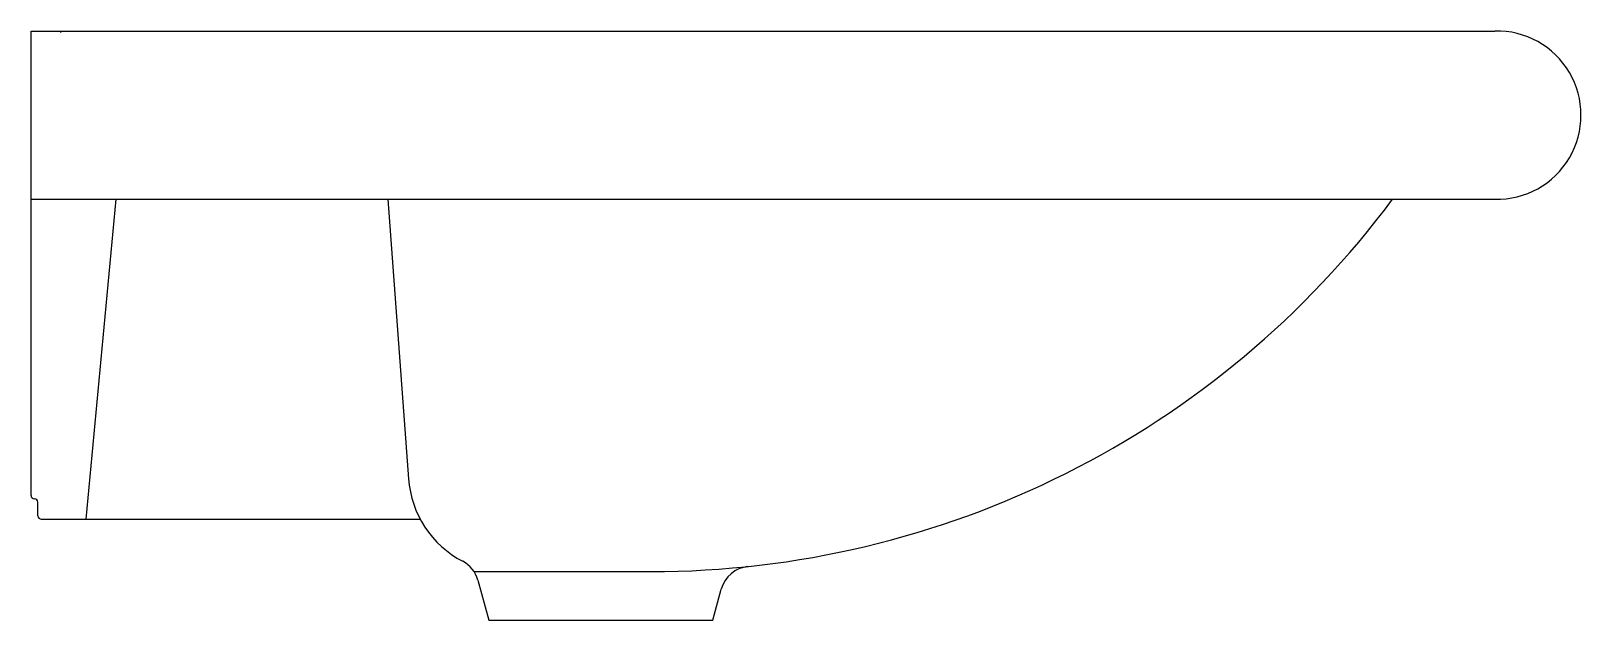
# Model space of a CAD drawing. Extents: x -489.767 to -489.318, y 338.917 to 339.088.
import ezdxf

# ---------------------------------------------------------------- set-up
doc = ezdxf.new("R2010")
doc.units = 0
doc.header["$LTSCALE"] = 0.24296
doc.header["$MEASUREMENT"] = 0
doc.linetypes.add('CONTINU', pattern=[0])
doc.layers.get('0').update_dxf_attribs({"linetype": 'CONTINUOUS'})

msp = doc.modelspace()

# ---------------------------------------------------------------- linework, layer by layer
at = {"linetype": 'CONTINU'}
for points in [[(-489.76703, 338.95332), (-489.76703, 339.08784)], [(-489.76703, 339.08784), (-489.34316, 339.08784)], [(-489.76703, 339.03911), (-489.37277, 339.03911)], [(-489.75102, 338.94647), (-489.74235, 339.03911)], [(-489.6637, 339.03911), (-489.65769, 338.95813)], [(-489.37277, 339.03911), (-489.34316, 339.03909)], [(-489.76504, 338.94744), (-489.76504, 338.95134)], [(-489.76404, 338.94647), (-489.65435, 338.94647)], [(-489.63876, 338.9313), (-489.5876, 338.93126)], [(-489.63762, 338.92879), (-489.63445, 338.91722)], [(-489.56962, 338.91722), (-489.56717, 338.92614)], [(-489.63445, 338.91722), (-489.56962, 338.91722)]]:
    msp.add_lwpolyline(points, dxfattribs=at)
for points in [[(-489.75869, 339.08784, 0.00823), (-489.75838, 339.08745)], [(-489.34316, 339.03909, 1.022963), (-489.34316, 339.08784)], [(-489.5876, 338.93126, 0.237355), (-489.37277, 339.03911)], [(-489.65769, 338.95813, 0.261131), (-489.64203, 338.93424)], [(-489.76703, 338.95332, 0.42235), (-489.76603, 338.95232)], [(-489.76504, 338.95134, 0.414134), (-489.76603, 338.95232)], [(-489.76504, 338.94744, 0.414069), (-489.76404, 338.94647)], [(-489.63762, 338.92879, 0.207501), (-489.64203, 338.93424)], [(-489.55944, 338.93272, 0.312778), (-489.56717, 338.92614)]]:
    msp.add_lwpolyline(points, format="xyb", dxfattribs=at)

doc.saveas('drawing.dxf')
